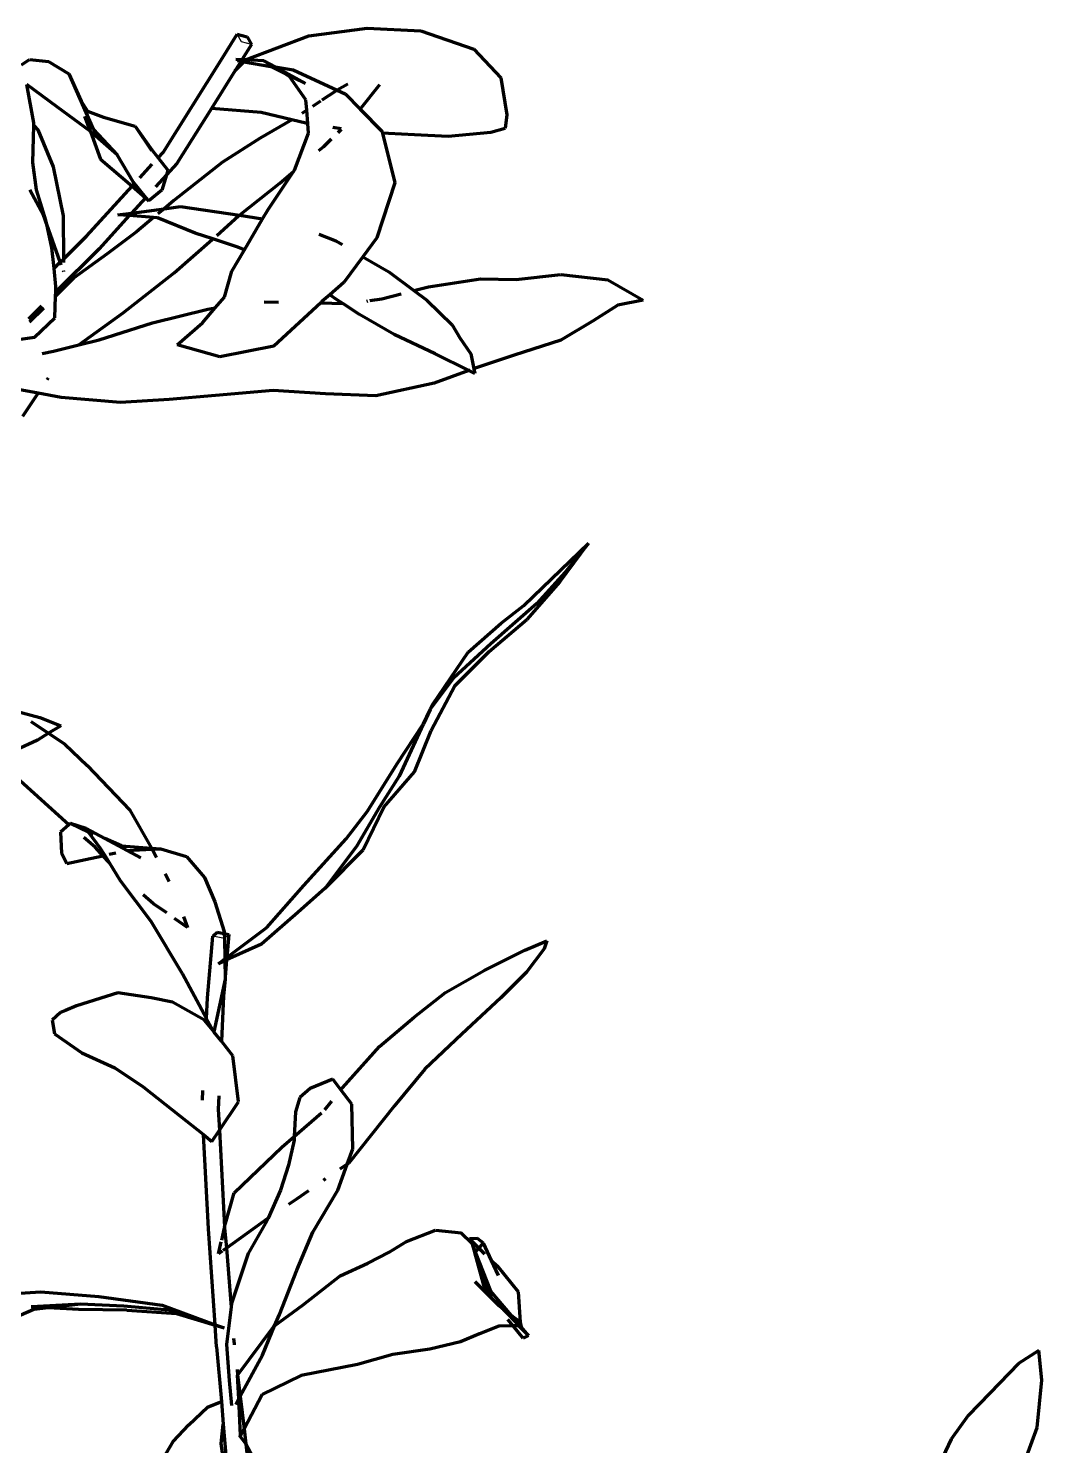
# Model space of a CAD drawing. Header units: millimetres. Extents: x 4307 to 31003, y 2809 to 20009.
# Drawn here: x 8071.9 to 8184.2, y 17335.3 to 17492.3 of the extents above; entities that cross this region are included whole.
import ezdxf

# ---------------------------------------------------------------- set-up
doc = ezdxf.new("R2010")
doc.units = ezdxf.units.MM
doc.layers.add('ProfileEdges', color=7, linetype='Continuous')

msp = doc.modelspace()

# ---------------------------------------------------------------- linework, layer by layer
for p, q in [((8095.51, 17490.87), (8095.02, 17491.69)), ((8096.63, 17490.57), (8095.51, 17490.87)), ((8093.65, 17391.54), (8092.34, 17391.8)), ((8094.12, 17391.96), (8093.65, 17391.54))]:
    msp.add_line(p, q)
at = {"layer": 'ProfileEdges', "lineweight": 211}
for p, q in [((8093.23, 17488.8), (8095.02, 17491.69)), ((8095.02, 17491.69), (8096.14, 17491.39)), ((8095.97, 17488.85), (8102.96, 17491.52)), ((8102.96, 17491.52), (8109.44, 17492.35)), ((8109.44, 17492.35), (8115.38, 17492.07)), ((8115.38, 17492.07), (8121.25, 17490.04)), ((8096.63, 17490.57), (8095.56, 17488.85)), ((8096.14, 17491.39), (8096.63, 17490.57)), ((8121.25, 17490.04), (8124.26, 17486.87)), ((8071.13, 17488.3), (8072.01, 17488.91)), ((8072.01, 17488.91), (8074.13, 17488.67)), ((8074.13, 17488.67), (8076.38, 17487.29)), ((8086.83, 17478.61), (8093.23, 17488.8)), ((8095.47, 17488.71), (8094.83, 17487.68)), ((8094.83, 17487.68), (8095.79, 17488.65)), ((8095.56, 17488.85), (8094.87, 17488.88)), ((8095.07, 17488.78), (8095.47, 17488.71)), ((8095.56, 17488.85), (8095.47, 17488.71)), ((8095.47, 17488.71), (8095.79, 17488.65)), ((8095.97, 17488.85), (8095.56, 17488.85)), ((8095.79, 17488.65), (8095.97, 17488.85)), ((8095.79, 17488.65), (8098.78, 17488.11)), ((8097.98, 17488.75), (8095.97, 17488.85)), ((8097.98, 17488.75), (8099.23, 17488.08)), ((8099.06, 17488.1), (8097.98, 17488.75)), ((8076.38, 17487.29), (8079.09, 17481.17)), ((8076.38, 17487.29), (8077.77, 17484.27)), ((8094.83, 17487.68), (8092.2, 17483.48)), ((8100.16, 17487.43), (8098.78, 17488.11)), ((8098.78, 17488.11), (8099.06, 17488.1)), ((8100.16, 17487.43), (8099.06, 17488.1)), ((8099.06, 17488.1), (8099.23, 17488.08)), ((8099.23, 17488.08), (8102.59, 17486.24)), ((8099.23, 17488.08), (8101.23, 17487.74)), ((8102.59, 17486.24), (8100.16, 17487.43)), ((8100.83, 17487.03), (8100.16, 17487.43)), ((8102.65, 17484.41), (8100.83, 17487.03)), ((8101.23, 17487.74), (8106.12, 17485.48)), ((8124.26, 17486.87), (8124.9, 17482.75)), ((8075.14, 17483.63), (8071.74, 17486.13)), ((8072.49, 17481.88), (8071.74, 17486.13)), ((8105.89, 17485.34), (8104.43, 17484.38)), ((8106.12, 17485.48), (8105.89, 17485.34)), ((8107.28, 17486.17), (8106.12, 17485.48)), ((8106.12, 17485.48), (8107, 17485.08)), ((8108.68, 17483.38), (8110.84, 17486.13)), ((8078.76, 17480.94), (8075.14, 17483.63)), ((8077.77, 17484.27), (8078.44, 17483.18)), ((8102.74, 17483.27), (8102.65, 17484.41)), ((8104.27, 17484.28), (8103.37, 17483.68)), ((8107, 17485.08), (8108.68, 17483.38)), ((8078.13, 17482.62), (8078.76, 17480.94)), ((8078.44, 17483.18), (8080.22, 17482.51)), ((8080.22, 17482.51), (8083.74, 17481.5)), ((8092.2, 17483.48), (8088.35, 17477.36)), ((8097.7, 17483.01), (8092.2, 17483.48)), ((8101.1, 17482.21), (8097.57, 17480.19)), ((8101.1, 17482.21), (8097.7, 17483.01)), ((8102.64, 17481.84), (8101.1, 17482.21)), ((8102.74, 17483.27), (8102.2, 17482.91)), ((8102.86, 17481.81), (8102.74, 17483.27)), ((8108.68, 17483.38), (8111.11, 17480.92)), ((8124.9, 17482.75), (8124.71, 17481.26)), ((8072.4, 17477.5), (8072.49, 17481.58)), ((8072.49, 17481.58), (8072.49, 17481.88)), ((8072.49, 17481.58), (8072.94, 17481.1)), ((8072.94, 17481.1), (8074.66, 17476.99)), ((8078.8, 17480.91), (8078.76, 17480.94)), ((8081.74, 17478.33), (8078.8, 17480.91)), ((8078.8, 17480.91), (8079.91, 17477.86)), ((8079.09, 17481.17), (8081.74, 17478.33)), ((8083.74, 17481.5), (8085.61, 17478.85)), ((8083.74, 17481.5), (8085.54, 17478.83)), ((8101.38, 17476.62), (8102.95, 17480.72)), ((8102.86, 17481.81), (8102.64, 17481.84)), ((8102.95, 17480.72), (8102.86, 17481.81)), ((8106.56, 17481.22), (8105.65, 17481.36)), ((8106.21, 17480.8), (8106.59, 17481.16)), ((8111.11, 17480.92), (8111.15, 17480.75)), ((8111.8, 17480.68), (8111.15, 17480.75)), ((8111.15, 17480.75), (8112.5, 17475.23)), ((8114.7, 17480.54), (8111.8, 17480.68)), ((8118.42, 17480.36), (8114.7, 17480.54)), ((8123.13, 17480.79), (8118.42, 17480.36)), ((8124.71, 17481.26), (8123.13, 17480.79)), ((8097.57, 17480.19), (8093.42, 17477.52)), ((8104.07, 17478.81), (8104.62, 17479.27)), ((8104.62, 17479.27), (8105.49, 17480.1)), ((8072.82, 17474.44), (8072.4, 17477.5)), ((8079.91, 17477.86), (8083.39, 17474.85)), ((8083.53, 17475.35), (8081.74, 17478.33)), ((8085.61, 17478.85), (8086.27, 17478.01)), ((8086.27, 17478.01), (8086.83, 17478.61)), ((8086.27, 17478.01), (8087.37, 17476.62)), ((8088.35, 17477.36), (8087.21, 17476.12)), ((8093.42, 17477.52), (8088.03, 17473.28)), ((8074.66, 17476.99), (8075.76, 17471.57)), ((8084.24, 17475.79), (8085.62, 17477.29)), ((8087.21, 17476.12), (8086, 17474.79)), ((8087.21, 17476.12), (8086.68, 17474.41)), ((8087.37, 17476.62), (8087.21, 17476.12)), ((8098.47, 17472.27), (8101.28, 17476.48)), ((8099.75, 17475.2), (8101.28, 17476.48)), ((8101.28, 17476.48), (8101.38, 17476.62)), ((8073.57, 17471.64), (8072.08, 17474.46)), ((8073.83, 17471.1), (8072.82, 17474.44)), ((8078.33, 17469.34), (8083.39, 17474.85)), ((8083.39, 17474.85), (8083.59, 17475.08)), ((8083.39, 17474.85), (8084.87, 17473.56)), ((8084.91, 17473.61), (8083.53, 17475.35)), ((8086.68, 17474.41), (8085.24, 17473.25)), ((8095.29, 17471.65), (8099.75, 17475.2)), ((8112.5, 17475.23), (8110.5, 17469.14)), ((8084.87, 17473.56), (8083.34, 17471.89)), ((8084.91, 17473.61), (8084.87, 17473.56)), ((8084.87, 17473.56), (8085.24, 17473.25)), ((8085.24, 17473.25), (8084.91, 17473.61)), ((8088.03, 17473.28), (8086.93, 17472.36)), ((8086.93, 17472.36), (8088.77, 17472.6)), ((8088.77, 17472.6), (8095.29, 17471.65)), ((8073.75, 17471.15), (8073.57, 17471.64)), ((8073.94, 17470.61), (8073.76, 17471.11)), ((8073.94, 17470.61), (8073.83, 17471.1)), ((8075.76, 17471.57), (8075.79, 17466.79)), ((8083.07, 17471.6), (8079.73, 17467.94)), ((8081.82, 17471.69), (8083.34, 17471.89)), ((8083.07, 17471.6), (8081.82, 17471.69)), ((8085.76, 17471.39), (8083.07, 17471.6)), ((8083.34, 17471.89), (8083.19, 17471.72)), ((8083.34, 17471.89), (8086.93, 17472.36)), ((8085.76, 17471.39), (8083.87, 17469.82)), ((8086.21, 17471.36), (8085.76, 17471.39)), ((8090.4, 17469.64), (8086.21, 17471.36)), ((8086.93, 17472.36), (8086.26, 17471.8)), ((8092.78, 17469.41), (8095.17, 17471.56)), ((8095.17, 17471.56), (8095.26, 17471.63)), ((8095.29, 17471.65), (8097.86, 17471.23)), ((8095.83, 17467.8), (8097.86, 17471.23)), ((8097.86, 17471.23), (8098.47, 17472.27)), ((8074.52, 17468.02), (8073.94, 17470.61)), ((8075.43, 17466.43), (8073.94, 17470.61)), ((8083.87, 17469.82), (8080.63, 17467.36)), ((8092.34, 17469.02), (8090.4, 17469.64)), ((8104.1, 17469.54), (8105.95, 17468.82)), ((8074.76, 17465.76), (8074.52, 17468.02)), ((8079.73, 17467.94), (8074.94, 17463.15)), ((8075.79, 17466.79), (8078.33, 17469.34)), ((8088.04, 17465.26), (8092.26, 17468.95)), ((8092.26, 17468.95), (8092.34, 17469.02)), ((8095, 17468.16), (8092.34, 17469.02)), ((8095.83, 17467.8), (8095, 17468.16)), ((8105.95, 17468.82), (8106.67, 17468.39)), ((8110.5, 17469.14), (8108.96, 17467.05)), ((8074.76, 17465.76), (8075.43, 17466.43)), ((8075.43, 17466.43), (8075.79, 17466.79)), ((8075.54, 17466.11), (8075.43, 17466.43)), ((8075.79, 17466.79), (8075.79, 17466.4)), ((8080.63, 17467.36), (8076.9, 17464.66)), ((8094.45, 17465.46), (8095.83, 17467.8)), ((8108.96, 17467.05), (8106.85, 17464.19)), ((8108.96, 17467.05), (8111.84, 17465.37)), ((8074.96, 17463.76), (8074.76, 17465.76)), ((8075.79, 17465.4), (8075.77, 17465.47)), ((8075.79, 17465.49), (8075.79, 17465.4)), ((8082.42, 17460.85), (8088.04, 17465.26)), ((8093.63, 17462.57), (8094.45, 17465.46)), ((8111.84, 17465.37), (8114.6, 17463.3)), ((8125.93, 17464.54), (8130.88, 17465.07)), ((8130.88, 17465.07), (8136.12, 17464.5)), ((8076.9, 17464.66), (8074.92, 17462.68)), ((8074.94, 17463.15), (8074.96, 17463.76)), ((8106.85, 17464.19), (8105.3, 17462.83)), ((8114.6, 17463.3), (8116.25, 17463.73)), ((8114.6, 17463.3), (8116.04, 17462.23)), ((8116.25, 17463.73), (8121.98, 17464.61)), ((8121.98, 17464.61), (8125.93, 17464.54)), ((8136.12, 17464.5), (8140.01, 17462.25)), ((8074.83, 17460.28), (8074.92, 17462.68)), ((8074.92, 17462.68), (8074.94, 17463.15)), ((8092.61, 17461.38), (8093.63, 17462.57)), ((8098.03, 17462.04), (8099.62, 17462.03)), ((8104.29, 17461.95), (8099.09, 17457.13)), ((8104.43, 17462.08), (8104.29, 17461.95)), ((8104.29, 17461.95), (8106.74, 17461.86)), ((8105.3, 17462.83), (8104.43, 17462.08)), ((8106.14, 17462.25), (8105.3, 17462.83)), ((8106.74, 17461.86), (8106.14, 17462.25)), ((8108.59, 17460.64), (8106.74, 17461.86)), ((8109.4, 17462.14), (8109.53, 17462.16)), ((8109.75, 17462.19), (8111.08, 17462.38)), ((8111.08, 17462.38), (8113.2, 17462.93)), ((8116.04, 17462.23), (8118.84, 17459.5)), ((8137.22, 17461.67), (8134.47, 17459.96)), ((8140.01, 17462.25), (8137.22, 17461.67)), ((8073.36, 17461.57), (8071.92, 17460.13)), ((8073.6, 17461.36), (8072.03, 17459.79)), ((8072.59, 17458.14), (8074.83, 17460.28)), ((8077.49, 17457.29), (8082.42, 17460.85)), ((8085.67, 17459.71), (8091.77, 17461.25)), ((8091.2, 17459.73), (8092.61, 17461.38)), ((8091.77, 17461.25), (8092.61, 17461.38)), ((8112.44, 17458.42), (8108.59, 17460.64)), ((8079.75, 17457.85), (8085.67, 17459.71)), ((8088.37, 17457.29), (8091.2, 17459.73)), ((8118.84, 17459.5), (8119.7, 17458.08)), ((8134.47, 17459.96), (8130.89, 17457.81)), ((8071.04, 17457.9), (8072.59, 17458.14)), ((8074.69, 17456.59), (8077.49, 17457.29)), ((8077.49, 17457.29), (8079.75, 17457.85)), ((8093.13, 17455.94), (8088.37, 17457.29)), ((8099.09, 17457.13), (8093.13, 17455.94)), ((8116.99, 17456.28), (8112.44, 17458.42)), ((8119.7, 17458.08), (8120.91, 17456.28)), ((8130.89, 17457.81), (8125.73, 17456.16)), ((8073.42, 17456.33), (8074.69, 17456.59)), ((8120.71, 17454.44), (8116.99, 17456.28)), ((8120.91, 17456.28), (8121.25, 17454.64)), ((8125.73, 17456.16), (8121.31, 17454.66)), ((8120.71, 17454.44), (8116.85, 17453.03)), ((8120.81, 17454.48), (8120.71, 17454.44)), ((8121.35, 17454.12), (8120.71, 17454.44)), ((8121.31, 17454.66), (8121.25, 17454.64)), ((8121.25, 17454.64), (8121.35, 17454.12)), ((8072.99, 17451.93), (8069.97, 17452.49)), ((8073.99, 17453.43), (8074.14, 17453.64)), ((8099.02, 17452.24), (8092.62, 17451.67)), ((8104.82, 17451.87), (8099.02, 17452.24)), ((8116.85, 17453.03), (8110.41, 17451.65)), ((8071.29, 17449.39), (8072.99, 17451.93)), ((8075.53, 17451.46), (8072.99, 17451.93)), ((8082.12, 17450.89), (8075.53, 17451.46)), ((8087.5, 17451.22), (8082.12, 17450.89)), ((8092.62, 17451.67), (8087.5, 17451.22)), ((8110.41, 17451.65), (8104.82, 17451.87)), ((8126.8, 17428.43), (8133.95, 17435.31)), ((8130.77, 17431.05), (8133.95, 17435.31)), ((8133.95, 17435.31), (8131.36, 17432.09)), ((8131.36, 17432.09), (8128.25, 17428.65)), ((8130.77, 17431.05), (8127.11, 17426.88)), ((8128.25, 17428.65), (8123.15, 17424.17)), ((8124.3, 17426.46), (8126.8, 17428.43)), ((8120.64, 17423.24), (8124.3, 17426.46)), ((8122.95, 17423.33), (8127.11, 17426.88)), ((8123.15, 17424.17), (8118.99, 17420.36)), ((8116.7, 17417.5), (8120.64, 17423.24)), ((8119.14, 17419.5), (8122.95, 17423.33)), ((8118.99, 17420.36), (8116.43, 17416.94)), ((8116.52, 17414.55), (8119.14, 17419.5)), ((8070.3, 17416.79), (8073.16, 17416)), ((8116.4, 17416.89), (8115.67, 17415.3)), ((8115.67, 17415.3), (8116.4, 17416.86)), ((8116.43, 17416.94), (8116.4, 17416.89)), ((8116.43, 17416.94), (8116.7, 17417.5)), ((8072.16, 17415.56), (8074.13, 17414.26)), ((8073.16, 17416), (8075.49, 17415.1)), ((8075.49, 17415.1), (8074.13, 17414.26)), ((8112.72, 17410.82), (8115.64, 17415.26)), ((8115.64, 17415.26), (8112.99, 17409.52)), ((8114.69, 17410), (8116.52, 17414.55)), ((8115.64, 17415.26), (8115.67, 17415.3)), ((8072.91, 17413.51), (8068.09, 17411.28)), ((8074.13, 17414.26), (8072.91, 17413.51)), ((8074.13, 17414.26), (8075.93, 17413.07)), ((8075.93, 17413.07), (8078.4, 17410.68)), ((8078.4, 17410.68), (8083.13, 17405.74)), ((8109.47, 17405.62), (8112.72, 17410.82)), ((8111.3, 17406.08), (8114.69, 17410)), ((8076, 17404.44), (8070.63, 17409.34)), ((8112.99, 17409.52), (8110.81, 17406.09)), ((8083.13, 17405.74), (8085.53, 17401.53)), ((8107.1, 17402.57), (8109.47, 17405.62)), ((8110.81, 17406.09), (8108.25, 17401.72)), ((8111.3, 17406.08), (8108.98, 17401.33)), ((8076.39, 17404.11), (8075.48, 17403.29)), ((8076.39, 17404.11), (8076, 17404.44)), ((8076.58, 17404.28), (8076.39, 17404.11)), ((8078.29, 17403.7), (8076.58, 17404.28)), ((8078.49, 17403.43), (8076.58, 17404.28)), ((8078.58, 17403.3), (8076.58, 17404.28)), ((8078.49, 17403.43), (8078.29, 17403.7)), ((8080.37, 17402.59), (8078.29, 17403.7)), ((8075.48, 17403.29), (8075.57, 17400.97)), ((8079.32, 17401.63), (8078.04, 17402.71)), ((8078.79, 17403.3), (8078.49, 17403.43)), ((8078.58, 17403.3), (8078.49, 17403.43)), ((8079.1, 17403.04), (8078.58, 17403.3)), ((8079.91, 17401.48), (8078.58, 17403.3)), ((8082.22, 17401.78), (8080.37, 17402.59)), ((8082.85, 17401.28), (8080.37, 17402.59)), ((8102.41, 17397.41), (8107.1, 17402.57)), ((8075.57, 17400.97), (8076.18, 17399.84)), ((8078.25, 17400.28), (8080.16, 17400.69)), ((8080.16, 17400.69), (8079.32, 17401.63)), ((8080.36, 17400.74), (8079.91, 17401.48)), ((8080.16, 17400.69), (8080.36, 17400.74)), ((8080.89, 17399.89), (8080.16, 17400.69)), ((8080.89, 17399.89), (8080.36, 17400.74)), ((8080.87, 17400.85), (8081.61, 17401.01)), ((8082.22, 17401.78), (8085.53, 17401.53)), ((8082.85, 17401.28), (8085.6, 17401.41)), ((8084.38, 17400.46), (8082.85, 17401.28)), ((8085.53, 17401.53), (8086.56, 17401.46)), ((8085.53, 17401.53), (8085.6, 17401.41)), ((8085.6, 17401.41), (8086.56, 17401.46)), ((8085.6, 17401.41), (8086.07, 17400.57)), ((8086.07, 17400.57), (8086.11, 17400.51)), ((8086.56, 17401.46), (8089.43, 17400.6)), ((8089.43, 17400.6), (8091.43, 17398.27)), ((8108.25, 17401.72), (8104.77, 17397.1)), ((8104.77, 17397.1), (8108.98, 17401.33)), ((8076.18, 17399.84), (8078.25, 17400.28)), ((8082.11, 17397.9), (8080.89, 17399.89)), ((8085.49, 17393.4), (8082.11, 17397.9)), ((8087.05, 17398.7), (8087.49, 17397.85)), ((8091.43, 17398.27), (8092.57, 17395.57)), ((8098.33, 17392.73), (8102.41, 17397.41)), ((8085.75, 17395.37), (8084.61, 17396.37)), ((8104.77, 17397.1), (8101.76, 17394.4)), ((8087.23, 17394.35), (8085.75, 17395.37)), ((8092.57, 17395.57), (8093.59, 17392.31)), ((8101.76, 17394.4), (8097.72, 17390.89)), ((8088.98, 17387.61), (8085.49, 17393.4)), ((8089.53, 17392.75), (8088.08, 17393.75)), ((8089.1, 17393.98), (8089.53, 17392.75)), ((8093.9, 17389.43), (8098.33, 17392.73)), ((8091.74, 17384.97), (8092.34, 17391.8)), ((8092.34, 17391.8), (8092.81, 17392.23)), ((8092.81, 17392.23), (8093.6, 17392.07)), ((8093.59, 17392.31), (8093.6, 17392.07)), ((8093.6, 17392.07), (8094.12, 17391.96)), ((8093.6, 17392.07), (8093.65, 17391.54)), ((8093.65, 17391.54), (8093.66, 17389.26)), ((8094.12, 17391.96), (8093.9, 17389.43)), ((8126.92, 17390.22), (8129.33, 17391.27)), ((8129.33, 17391.27), (8129.05, 17390.37)), ((8093.66, 17389.26), (8093.9, 17389.43)), ((8097.72, 17390.89), (8093.87, 17389.15)), ((8093.9, 17389.43), (8093.87, 17389.15)), ((8122.39, 17387.97), (8126.92, 17390.22)), ((8129.05, 17390.37), (8127.09, 17387.81)), ((8092.95, 17388.73), (8093.66, 17389.26)), ((8093.66, 17389.05), (8092.95, 17388.73)), ((8093.66, 17389.26), (8093.66, 17389.05)), ((8093.87, 17389.15), (8093.66, 17389.05)), ((8093.66, 17389.05), (8093.71, 17387.23)), ((8093.87, 17389.15), (8093.71, 17387.23)), ((8118.13, 17385.54), (8122.39, 17387.97)), ((8127.09, 17387.81), (8124.23, 17384.96)), ((8091.63, 17382.67), (8088.98, 17387.61)), ((8093.69, 17387.01), (8092.46, 17381.2)), ((8093.69, 17387.01), (8093.52, 17385.13)), ((8093.71, 17387.11), (8093.69, 17387.01)), ((8093.71, 17387.23), (8093.71, 17387.11)), ((8081.81, 17385.49), (8077.23, 17384.07)), ((8085.52, 17384.97), (8081.81, 17385.49)), ((8087.86, 17384.48), (8085.52, 17384.97)), ((8091.63, 17382.67), (8091.74, 17384.97)), ((8093.52, 17385.13), (8093.29, 17380.14)), ((8114.63, 17382.82), (8118.13, 17385.54)), ((8124.23, 17384.96), (8119.92, 17380.93)), ((8075.47, 17383.32), (8074.55, 17382.49)), ((8076, 17383.55), (8075.47, 17383.32)), ((8077.23, 17384.07), (8076, 17383.55)), ((8091.43, 17382.49), (8087.86, 17384.48)), ((8074.55, 17382.49), (8074.81, 17380.98)), ((8091.61, 17382.27), (8091.43, 17382.49)), ((8091.61, 17382.27), (8091.63, 17382.67)), ((8092.36, 17381.32), (8091.61, 17382.27)), ((8092.36, 17381.32), (8091.63, 17382.67)), ((8110.82, 17379.57), (8114.63, 17382.82)), ((8074.81, 17380.98), (8077.81, 17378.85)), ((8092.46, 17381.2), (8092.36, 17381.32)), ((8093.29, 17380.14), (8092.46, 17381.2)), ((8094.57, 17378.52), (8093.29, 17380.14)), ((8119.92, 17380.93), (8115.82, 17377.04)), ((8077.81, 17378.85), (8081.48, 17377.21)), ((8095.17, 17373.42), (8094.57, 17378.52)), ((8106.7, 17374.97), (8110.82, 17379.57)), ((8081.48, 17377.21), (8084.63, 17375.11)), ((8115.82, 17377.04), (8112.44, 17372.95)), ((8105.63, 17375.93), (8103.13, 17374.92)), ((8106.52, 17374.76), (8105.63, 17375.93)), ((8084.63, 17375.11), (8088.69, 17371.88)), ((8091.2, 17373.6), (8091.25, 17374.67)), ((8093, 17374.11), (8092.93, 17372.58)), ((8101.96, 17373.93), (8101.49, 17372.31)), ((8103.13, 17374.92), (8101.96, 17373.93)), ((8106.52, 17374.76), (8106.7, 17374.97)), ((8107.73, 17373.16), (8106.52, 17374.76)), ((8092.93, 17372.58), (8093.06, 17370.28)), ((8093.06, 17370.28), (8095.17, 17373.42)), ((8101.49, 17372.31), (8101.36, 17369.6)), ((8101.36, 17369.6), (8104.37, 17372.21)), ((8104.74, 17372.55), (8105.52, 17373.52)), ((8112.44, 17372.95), (8107.39, 17366.64)), ((8107.85, 17368.22), (8107.73, 17373.16)), ((8088.69, 17371.88), (8091.29, 17369.8)), ((8091.86, 17359.36), (8091.29, 17369.8)), ((8091.29, 17369.8), (8092.23, 17369.05)), ((8092.23, 17369.05), (8093.06, 17370.28)), ((8093.06, 17370.28), (8093.65, 17359.59)), ((8099.97, 17368.4), (8101.36, 17369.6)), ((8101.34, 17369.2), (8100.74, 17366.42)), ((8101.36, 17369.6), (8101.34, 17369.2)), ((8094.71, 17363.35), (8099.97, 17368.4)), ((8107.24, 17366.53), (8107.85, 17368.22)), ((8100.74, 17366.42), (8099.84, 17363.66)), ((8106.18, 17363.63), (8107.24, 17366.53)), ((8107.24, 17366.53), (8106.41, 17365.97)), ((8107.39, 17366.64), (8107.24, 17366.53)), ((8104.83, 17364.89), (8104.6, 17364.73)), ((8093.76, 17359.94), (8094.71, 17363.35)), ((8099.84, 17363.66), (8098.47, 17360.55)), ((8102.94, 17363.59), (8101.6, 17362.66)), ((8103.41, 17359), (8106.18, 17363.63)), ((8101.6, 17362.66), (8100.73, 17362.07)), ((8093.65, 17359.59), (8093.76, 17359.94)), ((8093.65, 17359.59), (8093.65, 17359.49)), ((8098.36, 17360.47), (8093.84, 17357.23)), ((8098.34, 17360.25), (8096.27, 17356.62)), ((8098.47, 17360.55), (8098.34, 17360.25)), ((8098.47, 17360.55), (8098.36, 17360.47)), ((8092.6, 17348.73), (8091.86, 17359.36)), ((8093.32, 17358.1), (8093.65, 17359.49)), ((8093.65, 17359.49), (8093.84, 17357.23)), ((8101.64, 17354.79), (8103.41, 17359)), ((8113.8, 17357.96), (8117.01, 17359.22)), ((8117.01, 17359.22), (8119.86, 17358.92)), ((8119.86, 17358.92), (8121.02, 17357.79)), ((8121.67, 17358.31), (8120.77, 17358.24)), ((8120.77, 17358.24), (8121.82, 17357.23)), ((8122.34, 17357.78), (8121.67, 17358.31)), ((8092.97, 17356.6), (8093.28, 17357.93)), ((8093.37, 17356.89), (8092.97, 17356.6)), ((8093.84, 17357.23), (8093.46, 17356.96)), ((8093.84, 17357.23), (8094.37, 17350.68)), ((8096.27, 17356.62), (8094.42, 17351.09)), ((8109.52, 17355.56), (8111.87, 17356.78)), ((8111.87, 17356.78), (8113.8, 17357.96)), ((8121.02, 17357.79), (8121.28, 17356.91)), ((8121.02, 17357.79), (8121.41, 17356.8)), ((8121.28, 17356.91), (8121.35, 17356.73)), ((8121.35, 17356.73), (8121.41, 17356.8)), ((8122.59, 17352.32), (8121.35, 17356.73)), ((8121.35, 17356.73), (8123.19, 17351.73)), ((8121.41, 17356.8), (8121.82, 17357.23)), ((8121.41, 17356.8), (8123.12, 17352.48)), ((8121.82, 17357.23), (8122.34, 17357.78)), ((8121.82, 17357.23), (8122.42, 17356.56)), ((8121.82, 17357.23), (8122.41, 17356.65)), ((8123.23, 17355.86), (8122.34, 17357.78)), ((8106.45, 17354.14), (8109.52, 17355.56)), ((8123.23, 17355.86), (8123.83, 17355.26)), ((8123.99, 17354.21), (8123.23, 17355.86)), ((8123.83, 17355.26), (8126.16, 17352.4)), ((8099.72, 17349.88), (8101.64, 17354.79)), ((8102.33, 17350.96), (8106.45, 17354.14)), ((8122.59, 17352.32), (8121.4, 17353.51)), ((8067.19, 17351.99), (8073.27, 17352.37)), ((8073.27, 17352.37), (8079.72, 17351.86)), ((8079.72, 17351.86), (8086.71, 17350.92)), ((8123.19, 17351.73), (8122.59, 17352.32)), ((8125.43, 17349.76), (8123.12, 17352.48)), ((8124.08, 17350.84), (8123.19, 17351.73)), ((8126.16, 17352.4), (8126.39, 17349.04)), ((8072.52, 17350.44), (8069.03, 17348.91)), ((8077.66, 17351.01), (8072.23, 17350.72)), ((8074.1, 17350.62), (8072.23, 17350.72)), ((8074.1, 17350.62), (8072.52, 17350.44)), ((8077.66, 17351.01), (8074.1, 17350.62)), ((8077.44, 17350.44), (8074.1, 17350.62)), ((8082.82, 17350.35), (8077.44, 17350.44)), ((8082.49, 17350.78), (8077.66, 17351.01)), ((8087.88, 17350.31), (8082.49, 17350.78)), ((8082.82, 17350.35), (8088.3, 17350)), ((8086.71, 17350.92), (8092.6, 17348.73)), ((8092.6, 17348.7), (8087.88, 17350.31)), ((8094.37, 17350.68), (8093.85, 17346.56)), ((8094.42, 17351.09), (8094.37, 17350.68)), ((8099.19, 17348.6), (8102.33, 17350.96)), ((8124.08, 17350.84), (8124.45, 17350.56)), ((8124.38, 17350.55), (8124.08, 17350.84)), ((8124.53, 17350.43), (8124.38, 17350.55)), ((8126.32, 17348.62), (8124.53, 17350.43)), ((8088.3, 17350), (8092.6, 17348.7)), ((8092.6, 17348.73), (8093.58, 17348.4)), ((8092.6, 17348.7), (8092.6, 17348.73)), ((8092.76, 17346.31), (8092.6, 17348.7)), ((8092.6, 17348.7), (8093.58, 17348.4)), ((8097.84, 17345.38), (8099.19, 17348.6)), ((8099.07, 17348.51), (8099.19, 17348.6)), ((8099.19, 17348.6), (8099.72, 17349.88)), ((8124.01, 17348.58), (8121.87, 17347.75)), ((8125.62, 17348.61), (8124.01, 17348.58)), ((8125.62, 17348.61), (8125.03, 17349.32)), ((8126.39, 17349.04), (8125.43, 17349.76)), ((8126.49, 17348.51), (8125.43, 17349.76)), ((8126.24, 17348.62), (8125.62, 17348.61)), ((8126.72, 17347.26), (8125.62, 17348.61)), ((8126.15, 17348.71), (8126.24, 17348.62)), ((8126.24, 17348.62), (8127.31, 17347.54)), ((8126.32, 17348.62), (8126.24, 17348.62)), ((8127.31, 17347.54), (8126.32, 17348.62)), ((8126.39, 17349.04), (8126.49, 17348.51)), ((8094.64, 17347.26), (8094.69, 17346.63)), ((8095.08, 17343.15), (8099.07, 17348.51)), ((8121.87, 17347.75), (8119.77, 17346.83)), ((8127.31, 17347.54), (8126.49, 17348.51)), ((8126.72, 17347.26), (8127.31, 17347.54)), ((8092.76, 17346.31), (8093.29, 17340.22)), ((8093.85, 17346.56), (8094.14, 17342.56)), ((8094.69, 17346.63), (8094.71, 17346.52)), ((8112.27, 17345.43), (8108.36, 17344.35)), ((8116.39, 17346.04), (8112.27, 17345.43)), ((8119.77, 17346.83), (8116.39, 17346.04)), ((8183.85, 17345.89), (8181.61, 17344.45)), ((8184.17, 17342.61), (8183.85, 17345.89)), ((8095.37, 17340.83), (8097.84, 17345.38)), ((8108.36, 17344.35), (8102.11, 17343.1)), ((8181.61, 17344.45), (8178.41, 17341.17)), ((8094.14, 17342.56), (8094.41, 17339.81)), ((8095.03, 17343.77), (8095.08, 17343.15)), ((8095.21, 17340.53), (8095.08, 17343.15)), ((8095.08, 17343.15), (8095.37, 17340.83)), ((8102.11, 17343.1), (8097.81, 17341.01)), ((8183.66, 17337.37), (8184.17, 17342.61)), ((8095.21, 17340.53), (8095.37, 17340.83)), ((8095.37, 17340.83), (8095.8, 17337.2)), ((8097.81, 17341.01), (8095.8, 17337.2)), ((8178.41, 17341.17), (8176.03, 17338.7)), ((8089.69, 17337.67), (8091.75, 17339.6)), ((8091.75, 17339.6), (8093.29, 17340.22)), ((8093.29, 17340.22), (8093.5, 17337.72)), ((8094.88, 17339.92), (8095.21, 17340.53)), ((8095.4, 17336.46), (8095.21, 17340.53)), ((8087.93, 17335.82), (8089.69, 17337.67)), ((8093.27, 17335.59), (8093.5, 17337.72)), ((8093.5, 17337.72), (8093.87, 17333.45)), ((8176.03, 17338.7), (8174.15, 17336.08)), ((8095.24, 17336.51), (8095.99, 17335.53)), ((8095.8, 17337.2), (8095.4, 17336.46)), ((8095.8, 17337.2), (8095.99, 17335.53)), ((8174.15, 17336.08), (8172.25, 17332.06)), ((8181.57, 17331.58), (8183.66, 17337.37)), ((8086, 17332.49), (8087.93, 17335.82)), ((8093.81, 17331.68), (8093.27, 17335.59)), ((8095.99, 17335.53), (8098.17, 17331.49)), ((8095.99, 17335.53), (8096.18, 17333.88))]:
    msp.add_line(p, q, dxfattribs=at)

doc.saveas('drawing.dxf')
